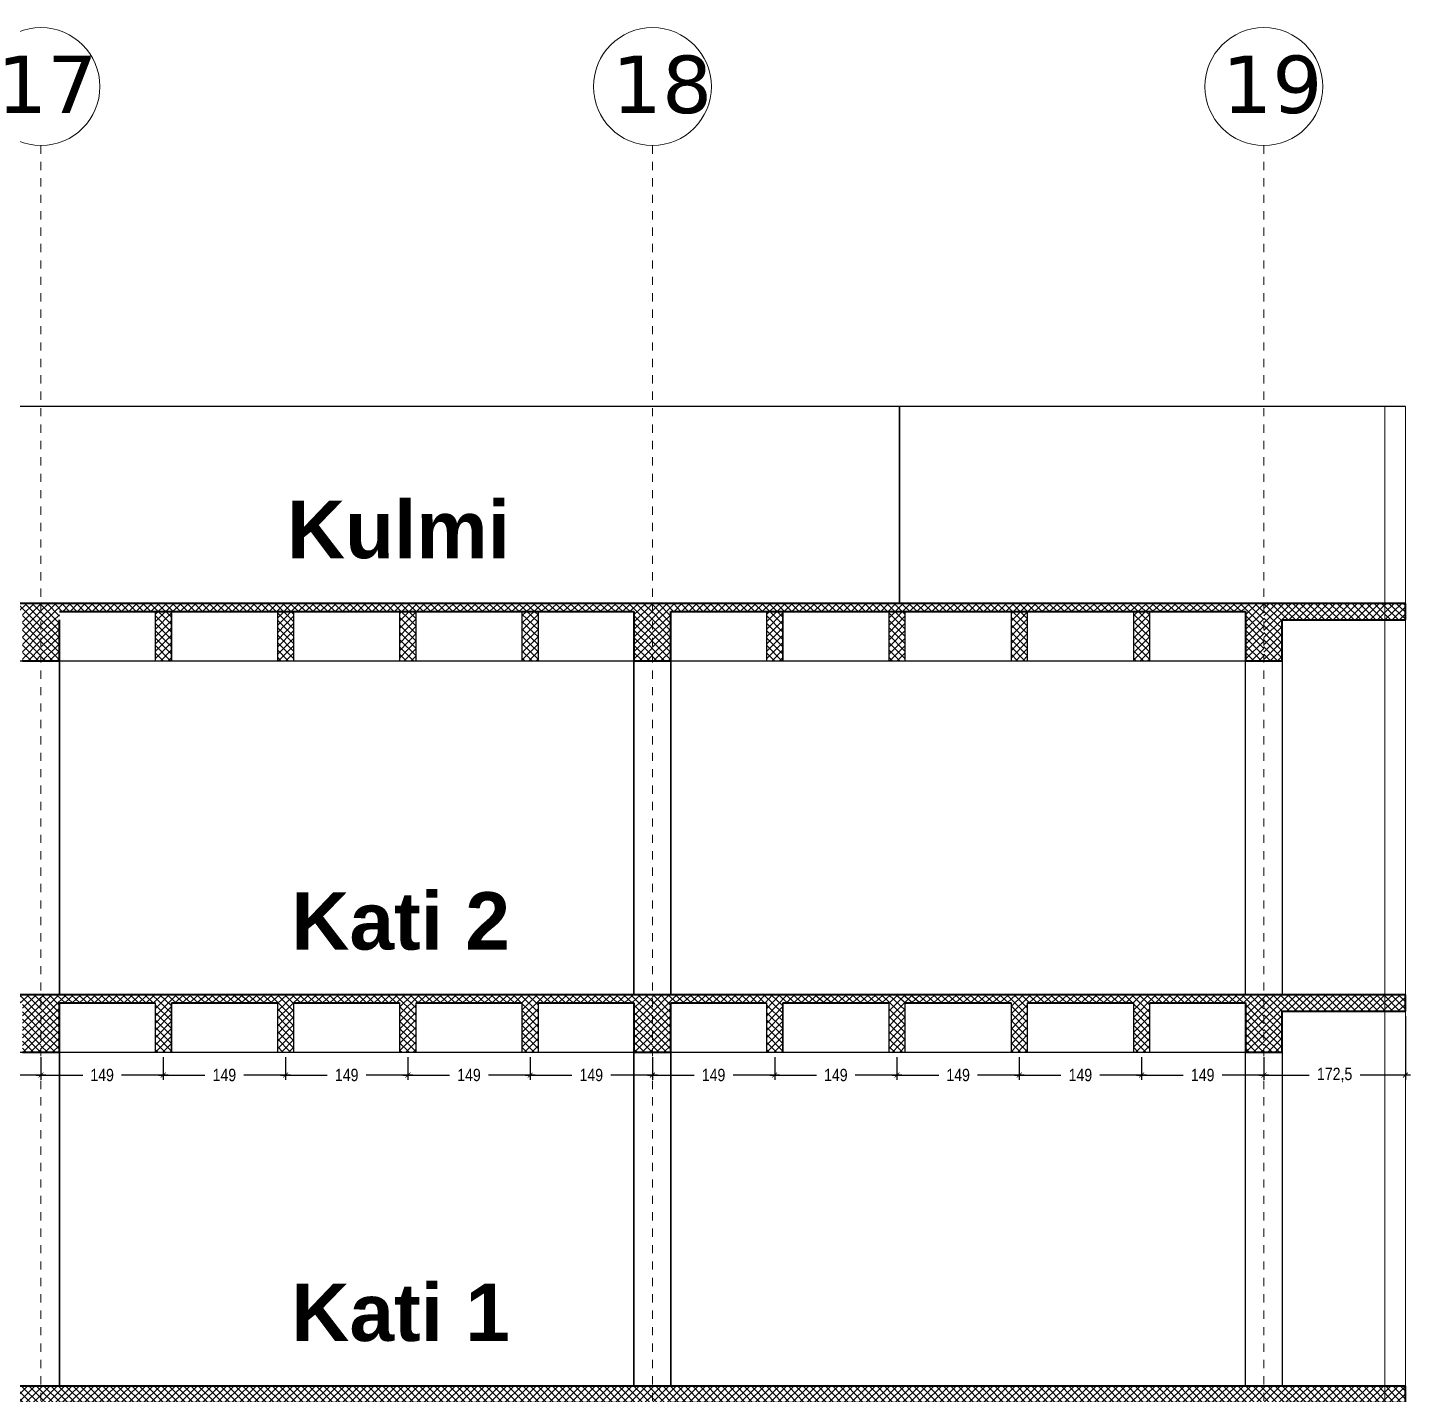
# Model space of a CAD drawing. Header units: metres. Extents: x 7509067 to 7509712, y 4726925 to 4727058.
# Drawn here: x 7509192.01 to 7509208.86, y 4726990.25 to 4727006.91 of the extents above; entities that cross this region are included whole.
import ezdxf

# ---------------------------------------------------------------- set-up
doc = ezdxf.new("R2010")
doc.units = ezdxf.units.M
doc.header["$PDMODE"] = 32
doc.header["$PDSIZE"] = 0.2
doc.linetypes.add('DASHED', pattern=[0.75, 0.5, -0.25])
for name, color, linetype, lineweight in [('Akset_Pen_No__13', 13, 'Continuous', 18), ('Fasada', 7, 'Continuous', 15), ('muri', 7, 'Continuous', 40), ('New_01 Bodrumi_Pen_No__87', 87, 'Continuous', 18), ('Spotat', 1, 'Continuous', 15)]:
    doc.layers.add(name, color=color, linetype=linetype, lineweight=lineweight)
doc.layers.add('New_01 Bodrumi_Pen_No__29', color=7, linetype='Continuous', lineweight=18, true_color=0x261713)
doc.layers.add('New_01 Bodrumi_Pen_No__88', color=7, linetype='Continuous', lineweight=18, true_color=0x092600)
doc.styles.add('Dimensionet CM', font='swissc.ttf', dxfattribs={"height": 15})
doc.styles.add('Mini shkronjat', font='simplex.shx', dxfattribs={"height": 6})
doc.dimstyles.new('Dimensionet CM', dxfattribs={"dimtxt": 10, "dimasz": 6, "dimexe": 6, "dimexo": 6, "dimgap": 10, "dimtad": 0, "dimtih": 1, "dimtoh": 1, "dimtxsty": 'Dimensionet CM', "dimblk": 'ARCHTICK', "dimcen": 1, "dimdle": 6, "dimadec": 0, "dimazin": 0, "dimtfac": 1, "dimtmove": 0, "dimatfit": 3, "dimldrblk": 'ARCHTICK', "dimfxl": 1, "dimarcsym": 0})
pattern_1 = [(135, (-134213.6470313228, 70360.72411396418), (-4.490128060534577, -4.490128060534576), []), (225, (-134213.6470313228, 70360.72411396418), (4.490128060534576, -4.490128060534577), [])]
pattern_2 = [(135, (-134213.6470313228, 70377.72411396418), (-4.490128060534577, -4.490128060534576), []), (225, (-134213.6470313228, 70377.72411396418), (4.490128060534576, -4.490128060534577), [])]

# ---------------------------------------------------------------- blocks, each defined once
blk = doc.blocks.new('_ArchTick')
at = {"layer": 'Spotat', "color": 0, "const_width": 0.15}
blk.add_lwpolyline([(-0.5, -0.5), (0.5, 0.5)], dxfattribs=at)
blk = doc.blocks.new('*D212')
at = {"color": 0, "lineweight": -2, "transparency": 16777216}
for p, q in [((452406.531173478, 129664.9731431864), (452406.531173478, 129637.0864584609)), ((452555.531173478, 129664.9731431864), (452555.531173478, 129637.0864584609)), ((452400.531173478, 129643.0864584609), (452457.3461085429, 129643.0864584609)), ((452561.531173478, 129643.0864584609), (452504.7162384131, 129643.0864584609))]:
    blk.add_line(p, q, dxfattribs=at)
at = {"layer": 'Defpoints', "color": 0, "transparency": 16777216}
for p in [(452406.531173478, 129670.9731431864), (452555.531173478, 129670.9731431864), (452555.531173478, 129643.0864584609)]:
    blk.add_point(p, dxfattribs=at)
at = {"color": 0, "lineweight": -2, "transparency": 16777216, "xscale": 6, "yscale": 6, "zscale": 6, "rotation": 180}
blk.add_blockref('_ArchTick', (452406.531173478, 129643.0864584609), dxfattribs=at)
at = {"color": 0, "lineweight": -2, "transparency": 16777216, "xscale": 6, "yscale": 6, "zscale": 6}
blk.add_blockref('_ArchTick', (452555.531173478, 129643.0864584609), dxfattribs=at)
at = {"color": 0, "transparency": 16777216, "insert": (452481.031173478, 129643.0864584609), "char_height": 15, "attachment_point": 5, "style": 'Dimensionet CM'}
blk.add_mtext('149', dxfattribs=at)
blk = doc.blocks.new('*D213')
at = {"color": 0, "lineweight": -2, "transparency": 16777216}
for p, q in [((452555.531173478, 129664.9731431864), (452555.531173478, 129637.0864584605)), ((452704.531173478, 129664.9731487483), (452704.531173478, 129637.0864584605)), ((452549.531173478, 129643.0864584605), (452606.3461085429, 129643.0864584605)), ((452710.531173478, 129643.0864584605), (452653.7162384131, 129643.0864584605))]:
    blk.add_line(p, q, dxfattribs=at)
at = {"layer": 'Defpoints', "color": 0, "transparency": 16777216}
for p in [(452555.531173478, 129670.9731431864), (452704.531173478, 129670.9731487483), (452704.531173478, 129643.0864584605)]:
    blk.add_point(p, dxfattribs=at)
at = {"color": 0, "lineweight": -2, "transparency": 16777216, "xscale": 6, "yscale": 6, "zscale": 6, "rotation": 180}
blk.add_blockref('_ArchTick', (452555.531173478, 129643.0864584605), dxfattribs=at)
at = {"color": 0, "lineweight": -2, "transparency": 16777216, "xscale": 6, "yscale": 6, "zscale": 6}
blk.add_blockref('_ArchTick', (452704.531173478, 129643.0864584605), dxfattribs=at)
at = {"color": 0, "transparency": 16777216, "insert": (452630.031173478, 129643.0864584605), "char_height": 15, "attachment_point": 5, "style": 'Dimensionet CM'}
blk.add_mtext('149', dxfattribs=at)
blk = doc.blocks.new('*D214')
at = {"color": 0, "lineweight": -2, "transparency": 16777216}
for p, q in [((452704.531173478, 129664.9731487483), (452704.531173478, 129637.0864584608)), ((452853.531173478, 129664.9731488742), (452853.531173478, 129637.0864584608)), ((452698.531173478, 129643.0864584608), (452755.3461085429, 129643.0864584608)), ((452859.531173478, 129643.0864584608), (452802.7162384131, 129643.0864584608))]:
    blk.add_line(p, q, dxfattribs=at)
at = {"layer": 'Defpoints', "color": 0, "transparency": 16777216}
for p in [(452704.531173478, 129670.9731487483), (452853.531173478, 129670.9731488742), (452853.531173478, 129643.0864584608)]:
    blk.add_point(p, dxfattribs=at)
at = {"color": 0, "lineweight": -2, "transparency": 16777216, "xscale": 6, "yscale": 6, "zscale": 6, "rotation": 180}
blk.add_blockref('_ArchTick', (452704.531173478, 129643.0864584608), dxfattribs=at)
at = {"color": 0, "lineweight": -2, "transparency": 16777216, "xscale": 6, "yscale": 6, "zscale": 6}
blk.add_blockref('_ArchTick', (452853.531173478, 129643.0864584608), dxfattribs=at)
at = {"color": 0, "transparency": 16777216, "insert": (452779.031173478, 129643.0864584608), "char_height": 15, "attachment_point": 5, "style": 'Dimensionet CM'}
blk.add_mtext('149', dxfattribs=at)
blk = doc.blocks.new('*D215')
at = {"color": 0, "lineweight": -2, "transparency": 16777216}
for p, q in [((452853.531173478, 129664.9731488742), (452853.531173478, 129637.0864584605)), ((453002.531173478, 129664.973149), (453002.531173478, 129637.0864584605)), ((452847.531173478, 129643.0864584605), (452904.3461085429, 129643.0864584605)), ((453008.531173478, 129643.0864584605), (452951.7162384131, 129643.0864584605))]:
    blk.add_line(p, q, dxfattribs=at)
at = {"layer": 'Defpoints', "color": 0, "transparency": 16777216}
for p in [(452853.531173478, 129670.9731488742), (453002.531173478, 129670.973149), (453002.531173478, 129643.0864584605)]:
    blk.add_point(p, dxfattribs=at)
at = {"color": 0, "lineweight": -2, "transparency": 16777216, "xscale": 6, "yscale": 6, "zscale": 6, "rotation": 180}
blk.add_blockref('_ArchTick', (452853.531173478, 129643.0864584605), dxfattribs=at)
at = {"color": 0, "lineweight": -2, "transparency": 16777216, "xscale": 6, "yscale": 6, "zscale": 6}
blk.add_blockref('_ArchTick', (453002.531173478, 129643.0864584605), dxfattribs=at)
at = {"color": 0, "transparency": 16777216, "insert": (452928.031173478, 129643.0864584605), "char_height": 15, "attachment_point": 5, "style": 'Dimensionet CM'}
blk.add_mtext('149', dxfattribs=at)
blk = doc.blocks.new('*D216')
at = {"color": 0, "lineweight": -2, "transparency": 16777216}
for p, q in [((453002.531173478, 129664.9731490001), (453002.531173478, 129637.0864584605)), ((453151.531173478, 129664.9731491259), (453151.531173478, 129637.0864584605)), ((452996.531173478, 129643.0864584605), (453053.3461085429, 129643.0864584605)), ((453157.531173478, 129643.0864584605), (453100.7162384131, 129643.0864584605))]:
    blk.add_line(p, q, dxfattribs=at)
at = {"layer": 'Defpoints', "color": 0, "transparency": 16777216}
for p in [(453002.531173478, 129670.9731490001), (453151.531173478, 129670.9731491259), (453151.531173478, 129643.0864584605)]:
    blk.add_point(p, dxfattribs=at)
at = {"color": 0, "lineweight": -2, "transparency": 16777216, "xscale": 6, "yscale": 6, "zscale": 6, "rotation": 180}
blk.add_blockref('_ArchTick', (453002.531173478, 129643.0864584605), dxfattribs=at)
at = {"color": 0, "lineweight": -2, "transparency": 16777216, "xscale": 6, "yscale": 6, "zscale": 6}
blk.add_blockref('_ArchTick', (453151.531173478, 129643.0864584605), dxfattribs=at)
at = {"color": 0, "transparency": 16777216, "insert": (453077.031173478, 129643.0864584605), "char_height": 15, "attachment_point": 5, "style": 'Dimensionet CM'}
blk.add_mtext('149', dxfattribs=at)
blk = doc.blocks.new('*D217')
at = {"color": 0, "lineweight": -2, "transparency": 16777216}
for p, q in [((453151.531173478, 129664.9731491259), (453151.531173478, 129637.0864584605)), ((453300.531173478, 129664.9731486132), (453300.531173478, 129637.0864584605)), ((453145.531173478, 129643.0864584605), (453202.3461085429, 129643.0864584605)), ((453306.531173478, 129643.0864584605), (453249.7162384131, 129643.0864584605))]:
    blk.add_line(p, q, dxfattribs=at)
at = {"layer": 'Defpoints', "color": 0, "transparency": 16777216}
for p in [(453151.531173478, 129670.9731491259), (453300.531173478, 129670.9731486132), (453300.531173478, 129643.0864584605)]:
    blk.add_point(p, dxfattribs=at)
at = {"color": 0, "lineweight": -2, "transparency": 16777216, "xscale": 6, "yscale": 6, "zscale": 6, "rotation": 180}
blk.add_blockref('_ArchTick', (453151.531173478, 129643.0864584605), dxfattribs=at)
at = {"color": 0, "lineweight": -2, "transparency": 16777216, "xscale": 6, "yscale": 6, "zscale": 6}
blk.add_blockref('_ArchTick', (453300.531173478, 129643.0864584605), dxfattribs=at)
at = {"color": 0, "transparency": 16777216, "insert": (453226.031173478, 129643.0864584605), "char_height": 15, "attachment_point": 5, "style": 'Dimensionet CM'}
blk.add_mtext('149', dxfattribs=at)
blk = doc.blocks.new('*D218')
at = {"color": 0, "lineweight": -2, "transparency": 16777216}
for p, q in [((453300.531173478, 129664.9731486132), (453300.531173478, 129637.0864584605)), ((453449.531173478, 129664.9731428088), (453449.531173478, 129637.0864584605)), ((453294.531173478, 129643.0864584605), (453351.3461085429, 129643.0864584605)), ((453455.531173478, 129643.0864584605), (453398.7162384131, 129643.0864584605))]:
    blk.add_line(p, q, dxfattribs=at)
at = {"layer": 'Defpoints', "color": 0, "transparency": 16777216}
for p in [(453300.531173478, 129670.9731486132), (453449.531173478, 129670.9731428088), (453449.531173478, 129643.0864584605)]:
    blk.add_point(p, dxfattribs=at)
at = {"color": 0, "lineweight": -2, "transparency": 16777216, "xscale": 6, "yscale": 6, "zscale": 6, "rotation": 180}
blk.add_blockref('_ArchTick', (453300.531173478, 129643.0864584605), dxfattribs=at)
at = {"color": 0, "lineweight": -2, "transparency": 16777216, "xscale": 6, "yscale": 6, "zscale": 6}
blk.add_blockref('_ArchTick', (453449.531173478, 129643.0864584605), dxfattribs=at)
at = {"color": 0, "transparency": 16777216, "insert": (453375.031173478, 129643.0864584605), "char_height": 15, "attachment_point": 5, "style": 'Dimensionet CM'}
blk.add_mtext('149', dxfattribs=at)
blk = doc.blocks.new('*D219')
at = {"color": 0, "lineweight": -2, "transparency": 16777216}
for p, q in [((453449.531173478, 129664.9731428089), (453449.531173478, 129637.0864584605)), ((453598.531173478, 129664.9731429347), (453598.531173478, 129637.0864584605)), ((453443.531173478, 129643.0864584605), (453500.3461085429, 129643.0864584605)), ((453604.531173478, 129643.0864584605), (453547.7162384131, 129643.0864584605))]:
    blk.add_line(p, q, dxfattribs=at)
at = {"layer": 'Defpoints', "color": 0, "transparency": 16777216}
for p in [(453449.531173478, 129670.9731428089), (453598.531173478, 129670.9731429347), (453598.531173478, 129643.0864584605)]:
    blk.add_point(p, dxfattribs=at)
at = {"color": 0, "lineweight": -2, "transparency": 16777216, "xscale": 6, "yscale": 6, "zscale": 6, "rotation": 180}
blk.add_blockref('_ArchTick', (453449.531173478, 129643.0864584605), dxfattribs=at)
at = {"color": 0, "lineweight": -2, "transparency": 16777216, "xscale": 6, "yscale": 6, "zscale": 6}
blk.add_blockref('_ArchTick', (453598.531173478, 129643.0864584605), dxfattribs=at)
at = {"color": 0, "transparency": 16777216, "insert": (453524.031173478, 129643.0864584605), "char_height": 15, "attachment_point": 5, "style": 'Dimensionet CM'}
blk.add_mtext('149', dxfattribs=at)
blk = doc.blocks.new('*D220')
at = {"color": 0, "lineweight": -2, "transparency": 16777216}
for p, q in [((453598.531173478, 129664.9731429347), (453598.531173478, 129637.0864584605)), ((453747.531173478, 129664.9731430606), (453747.531173478, 129637.0864584605)), ((453592.531173478, 129643.0864584605), (453649.3461085429, 129643.0864584605)), ((453753.531173478, 129643.0864584605), (453696.7162384131, 129643.0864584605))]:
    blk.add_line(p, q, dxfattribs=at)
at = {"layer": 'Defpoints', "color": 0, "transparency": 16777216}
for p in [(453598.531173478, 129670.9731429347), (453747.531173478, 129670.9731430606), (453747.531173478, 129643.0864584605)]:
    blk.add_point(p, dxfattribs=at)
at = {"color": 0, "lineweight": -2, "transparency": 16777216, "xscale": 6, "yscale": 6, "zscale": 6, "rotation": 180}
blk.add_blockref('_ArchTick', (453598.531173478, 129643.0864584605), dxfattribs=at)
at = {"color": 0, "lineweight": -2, "transparency": 16777216, "xscale": 6, "yscale": 6, "zscale": 6}
blk.add_blockref('_ArchTick', (453747.531173478, 129643.0864584605), dxfattribs=at)
at = {"color": 0, "transparency": 16777216, "insert": (453673.031173478, 129643.0864584605), "char_height": 15, "attachment_point": 5, "style": 'Dimensionet CM'}
blk.add_mtext('149', dxfattribs=at)
blk = doc.blocks.new('*D221')
at = {"color": 0, "lineweight": -2, "transparency": 16777216}
for p, q in [((453747.531173478, 129664.9731430606), (453747.531173478, 129637.0864584605)), ((453896.531173478, 129664.9731431864), (453896.531173478, 129637.0864584605)), ((453741.531173478, 129643.0864584605), (453798.3461085429, 129643.0864584605)), ((453902.531173478, 129643.0864584605), (453845.7162384131, 129643.0864584605))]:
    blk.add_line(p, q, dxfattribs=at)
at = {"layer": 'Defpoints', "color": 0, "transparency": 16777216}
for p in [(453747.531173478, 129670.9731430606), (453896.531173478, 129670.9731431864), (453896.531173478, 129643.0864584605)]:
    blk.add_point(p, dxfattribs=at)
at = {"color": 0, "lineweight": -2, "transparency": 16777216, "xscale": 6, "yscale": 6, "zscale": 6, "rotation": 180}
blk.add_blockref('_ArchTick', (453747.531173478, 129643.0864584605), dxfattribs=at)
at = {"color": 0, "lineweight": -2, "transparency": 16777216, "xscale": 6, "yscale": 6, "zscale": 6}
blk.add_blockref('_ArchTick', (453896.531173478, 129643.0864584605), dxfattribs=at)
at = {"color": 0, "transparency": 16777216, "insert": (453822.031173478, 129643.0864584605), "char_height": 15, "attachment_point": 5, "style": 'Dimensionet CM'}
blk.add_mtext('149', dxfattribs=at)
blk = doc.blocks.new('*D222')
at = {"color": 0, "lineweight": -2, "transparency": 16777216}
for p, q in [((453896.531173478, 129664.9731431864), (453896.531173478, 129637.0864584605)), ((454045.5311734799, 129664.9731485925), (454045.5311734799, 129637.0864584605)), ((453890.531173478, 129643.0864584605), (453947.3461085439, 129643.0864584605)), ((454051.5311734799, 129643.0864584605), (453994.716238414, 129643.0864584605))]:
    blk.add_line(p, q, dxfattribs=at)
at = {"layer": 'Defpoints', "color": 0, "transparency": 16777216}
for p in [(453896.531173478, 129670.9731431864), (454045.5311734799, 129670.9731485925), (454045.5311734799, 129643.0864584605)]:
    blk.add_point(p, dxfattribs=at)
at = {"color": 0, "lineweight": -2, "transparency": 16777216, "xscale": 6, "yscale": 6, "zscale": 6, "rotation": 180}
blk.add_blockref('_ArchTick', (453896.531173478, 129643.0864584605), dxfattribs=at)
at = {"color": 0, "lineweight": -2, "transparency": 16777216, "xscale": 6, "yscale": 6, "zscale": 6}
blk.add_blockref('_ArchTick', (454045.5311734799, 129643.0864584605), dxfattribs=at)
at = {"color": 0, "transparency": 16777216, "insert": (453971.0311734789, 129643.0864584605), "char_height": 15, "attachment_point": 5, "style": 'Dimensionet CM'}
blk.add_mtext('149', dxfattribs=at)
blk = doc.blocks.new('*D223')
at = {"color": 0, "lineweight": -2, "transparency": 16777216}
for p, q in [((454218.031169923, 129714.9731397473), (454218.031169923, 129637.0864584605)), ((454045.53117348, 129664.9731485925), (454045.53117348, 129637.0864584605)), ((454039.53117348, 129643.0864584605), (454100.6983794937, 129643.0864584605)), ((454224.031169923, 129643.0864584605), (454162.8639639093, 129643.0864584605))]:
    blk.add_line(p, q, dxfattribs=at)
at = {"layer": 'Defpoints', "color": 0, "transparency": 16777216}
for p in [(454218.031169923, 129720.9731397473), (454045.53117348, 129670.9731485925), (454218.031169923, 129643.0864584605)]:
    blk.add_point(p, dxfattribs=at)
at = {"color": 0, "lineweight": -2, "transparency": 16777216, "xscale": 6, "yscale": 6, "zscale": 6, "rotation": 180}
blk.add_blockref('_ArchTick', (454045.53117348, 129643.0864584605), dxfattribs=at)
at = {"color": 0, "lineweight": -2, "transparency": 16777216, "xscale": 6, "yscale": 6, "zscale": 6}
blk.add_blockref('_ArchTick', (454218.031169923, 129643.0864584605), dxfattribs=at)
at = {"color": 0, "transparency": 16777216, "insert": (454131.7811717015, 129643.0864584605), "char_height": 15, "attachment_point": 5, "style": 'Dimensionet CM'}
blk.add_mtext('172,5', dxfattribs=at)
blk = doc.blocks.new('A$C3AEC7A1F')
h = blk.add_hatch()
h.set_pattern_fill('ANSI37', color=256, scale=2, angle=90, style=0)
h.set_pattern_definition([(135, (-123673.6507093232, 70837.72411857668), (-4.490128060534577, -4.490128060534576), []), (225, (-123673.6507093232, 70837.72411857668), (4.490128060534576, -4.490128060534577), [])])
h.paths.add_polyline_path([(12552.32833739754, 2074.88401511492), (11807.32833739731, 2074.88401511492), (11807.32833739731, 2004.884015084768), (11829.82833739684, 2004.884015114803), (11829.82833739684, 2064.88401511492), (11946.32833739731, 2064.88401511492), (11946.32833739731, 2004.884015202115), (11966.32833739731, 2004.884015218995), (11966.32833739731, 2064.88401511492), (12095.32833739731, 2064.88401511492), (12095.32833739731, 2004.88401532796), (12115.32833739731, 2004.88401534484), (12115.32833739731, 2064.88401511492), (12244.32833739731, 2064.88401511492), (12244.32833739731, 2004.884015453805), (12264.32833739731, 2004.884015470801), (12264.32833739731, 2064.88401511492), (12393.32833739731, 2064.88401511492), (12393.32833739731, 2004.88401557965), (12413.32833739731, 2004.88401559653), (12413.32833739731, 2064.88401511492), (12529.82834476826, 2064.88401511492), (12529.82834476826, 2004.884015114803), (12552.32833739754, 2004.884015114803)])
h = blk.add_hatch()
h.set_pattern_fill('ANSI37', color=256, scale=2, angle=90, style=0)
h.set_pattern_definition([(135, (-122928.6507122203, 70837.72411396418), (-4.490128060534577, -4.490128060534576), []), (225, (-122928.6507122203, 70837.72411396418), (4.490128060534576, -4.490128060534577), [])])
h.paths.add_polyline_path([(13297.32833450043, 2074.884010502428), (12552.3283345002, 2074.884010502428), (12552.3283345002, 2004.884010472277), (12574.82833449973, 2004.884010502312), (12574.82833449973, 2064.884010502428), (12691.3283345002, 2064.884010502428), (12691.3283345002, 2004.884010589623), (12711.3283345002, 2004.884010606504), (12711.3283345002, 2064.884010502428), (12840.3283345002, 2064.884010502428), (12840.3283345002, 2004.884010715468), (12860.3283345002, 2004.884010732349), (12860.3283345002, 2064.884010502428), (12989.3283345002, 2064.884010502428), (12989.3283345002, 2004.884010841313), (13009.3283345002, 2004.884010858194), (13009.3283345002, 2064.884010502428), (13138.3283345002, 2064.884010502428), (13138.3283345002, 2004.884010967158), (13158.3283345002, 2004.884010984038), (13158.3283345002, 2064.884010502428), (13274.82834187115, 2064.884010502428), (13274.82834187115, 2004.884010502312), (13297.32833450043, 2004.884010502312)])
h = blk.add_hatch()
h.set_pattern_fill('ANSI37', color=256, scale=2, angle=90, style=0)
h.set_pattern_definition([(135, (-122183.6507064293, 70837.72411854664), (-4.490128060534577, -4.490128060534576), []), (225, (-122183.6507064293, 70837.72411854664), (4.490128060534576, -4.490128060534577), [])])
h.paths.add_polyline_path([(14042.32834029163, 2074.884015084885), (13297.32834029139, 2074.884015084885), (13297.32834029139, 2004.884015054733), (13319.82834029093, 2004.884015084768), (13319.82834029093, 2064.884015084885), (13436.32834029139, 2064.884015084885), (13436.32834029139, 2004.88401517208), (13456.32834029139, 2004.88401518896), (13456.32834029139, 2064.884015084885), (13585.32834029139, 2064.884015084885), (13585.32834029139, 2004.884015297925), (13605.32834029139, 2004.884015314805), (13605.32834029139, 2064.884015084885), (13734.32834029139, 2064.884015084885), (13734.32834029139, 2004.88401542377), (13754.32834029139, 2004.884015440766), (13754.32834029139, 2064.884015084885), (13883.32834029139, 2064.884015084885), (13883.32834029116, 2004.884015549615), (13903.32834029139, 2004.884015566495), (13903.32834029139, 2064.884015084885), (14019.82834766235, 2064.884015084885), (14019.82834766235, 2004.884015084768), (14042.32834029139, 2004.884015084768)])
h = blk.add_hatch()
h.set_pattern_fill('ANSI37', color=256, scale=2, angle=90, style=0)
h.set_pattern_definition(pattern_2)
h.paths.add_polyline_path([(14064.8283519625, 2054.884012339695), (14189.82834261621, 2054.884010808601), (14189.82834261621, 2074.884010502312), (14042.32834617316, 2074.884010502312), (14042.32834617316, 2004.884015741351), (14064.82834038406, 2004.884015711315)])
h = blk.add_hatch()
h.set_pattern_fill('ANSI37', color=256, scale=2, angle=90, style=0)
h.set_pattern_definition(pattern_2)
h.paths.add_polyline_path([(14214.82834261621, 2074.884010502312), (14189.82834261621, 2074.884010502312), (14189.82834261621, 2054.884010808601), (14214.82834261621, 2054.884010502312)])
h = blk.add_hatch()
h.set_pattern_fill('ANSI37', color=256, scale=2, angle=90, style=0)
h.set_pattern_definition(pattern_1)
h.paths.add_polyline_path([(11829.8283461713, 1587.884018954413), (11829.82834650518, 1587.884022766317), (11829.82834650518, 1587.884018954413), (11946.3283461713, 1587.884017342294), (11946.3283461713, 1527.884015744727), (11966.3283461713, 1527.884015745076), (11966.3283461713, 1587.884017065575), (12095.3283461713, 1587.884015280462), (12095.3283461713, 1527.884015746706), (12115.3283461713, 1527.884015746939), (12115.3283461713, 1587.884015003743), (12244.3283461713, 1587.884013218631), (12244.3283461713, 1527.884015748568), (12264.3283461713, 1527.884015748801), (12264.3283461713, 1587.884012941795), (12393.3283461713, 1587.884011156799), (12393.3283461713, 1527.884015750547), (12413.3283461713, 1527.88401575078), (12413.3283461713, 1587.884010879963), (12529.82834650378, 1587.884009267844), (12529.82834650378, 1527.884015752294), (12552.3283461713, 1527.884015752526), (12552.3283461713, 1597.884008812427), (11807.3283461713, 1597.884009134665), (11807.3283461713, 1527.884015771386), (11829.8283461713, 1527.884015801421)])
h = blk.add_hatch()
h.set_pattern_fill('ANSI37', color=256, scale=2, angle=90, style=0)
h.set_pattern_definition([(135, (-133468.6470313228, 70360.72411550028), (-4.490128060534577, -4.490128060534576), []), (225, (-133468.6470313228, 70360.72411550028), (4.490128060534576, -4.490128060534577), [])])
h.paths.add_polyline_path([(12574.8283461713, 1587.88402049063), (12574.82834650518, 1587.884024302533), (12574.82834650518, 1587.88402049063), (12691.3283461713, 1587.884018878511), (12691.3283461713, 1527.884017280827), (12711.3283461713, 1527.884017281176), (12711.3283461713, 1587.884018601675), (12840.3283461713, 1587.884016816563), (12840.3283461713, 1527.884017282806), (12860.3283461713, 1527.884017283039), (12860.3283461713, 1587.884016539843), (12989.3283461713, 1587.884014754731), (12989.3283461713, 1527.884017284669), (13009.3283461713, 1527.884017284901), (13009.3283461713, 1587.884014478012), (13138.3283461713, 1587.884012692899), (13138.3283461713, 1527.884017286648), (13158.3283461713, 1527.88401728688), (13158.3283461713, 1587.884012416063), (13274.82834650378, 1587.884010803944), (13274.82834650378, 1527.884017288394), (13297.3283461713, 1527.884017288627), (13297.3283461713, 1597.884010348527), (12552.3283461713, 1597.884010670765), (12552.3283461713, 1527.884017307486), (12574.8283461713, 1527.884017337521)])
h = blk.add_hatch()
h.set_pattern_fill('ANSI37', color=256, scale=2, angle=90, style=0)
h.set_pattern_definition([(135, (-132723.6470313228, 70360.72411292273), (-4.490128060534577, -4.490128060534576), []), (225, (-132723.6470313228, 70360.72411292273), (4.490128060534576, -4.490128060534577), [])])
h.paths.add_polyline_path([(13319.8283461713, 1587.884017912962), (13319.82834650518, 1587.884021724865), (13319.82834650518, 1587.884017912962), (13436.3283461713, 1587.884016300843), (13436.3283461713, 1527.884014703275), (13456.3283461713, 1527.884014703624), (13456.3283461713, 1587.884016024123), (13585.3283461713, 1587.884014239011), (13585.3283461713, 1527.884014705254), (13605.3283461713, 1527.884014705487), (13605.3283461713, 1587.884013962292), (13734.3283461713, 1587.884012177179), (13734.3283461713, 1527.884014707117), (13754.3283461713, 1527.88401470735), (13754.3283461713, 1587.88401190046), (13883.3283461713, 1587.884010115347), (13883.3283461713, 1527.884014709096), (13903.3283461713, 1527.884014709329), (13903.3283461713, 1587.884009838512), (14019.82834650378, 1587.884008226392), (14019.82834650378, 1527.884014710842), (14042.3283461713, 1527.884014711075), (14042.3283461713, 1597.884007770976), (13297.3283461713, 1597.884008093213), (13297.3283461713, 1527.884014729934), (13319.8283461713, 1527.884014759969)])
h = blk.add_hatch()
h.set_pattern_fill('ANSI37', color=256, scale=2, angle=90, style=0)
h.set_pattern_definition(pattern_1)
h.paths.add_polyline_path([(14064.8283519625, 1577.884012339695), (14189.82834261621, 1577.884007803455), (14189.82834261621, 1597.884008093213), (14042.32834617316, 1597.884008093213), (14042.32834617316, 1527.884015741351), (14064.82834038406, 1527.884015711315)])
h = blk.add_hatch()
h.set_pattern_fill('ANSI37', color=256, scale=2, angle=90, style=0)
h.set_pattern_definition(pattern_1)
h.paths.add_polyline_path([(14214.82834261621, 1597.884008093213), (14189.82834261621, 1597.88400810404), (14189.82834261621, 1577.884007803455), (14214.82834261621, 1577.884006896231)])
h = blk.add_hatch()
h.set_pattern_fill('ANSI37', color=256, scale=2, angle=90, style=0)
h.set_pattern_definition([(135, (-134213.6470313228, 70343.72411396418), (-4.490128060534577, -4.490128060534576), []), (225, (-134213.6470313228, 70343.72411396418), (4.490128060534576, -4.490128060534577), [])])
h.paths.add_polyline_path([(11784.82834543579, 1100.884015771386), (11784.82834543579, 1050.884015711315), (11784.82834769494, 1050.884015711315), (11784.82834769494, 1000.884011112445), (11807.3283461713, 1000.884011142596), (11807.3283461713, 1120.884010067384), (11674.83202243794, 1120.884009812318), (11674.83202277136, 1100.884015771386)])
h.paths.add_polyline_path([(11807.32834617153, 1120.884010067384), (11807.32834617153, 1000.884011142596), (11829.82834543602, 1000.884011172631), (11829.82834555081, 1100.884015771386), (12529.82834543579, 1100.884010502195), (12529.8283461713, 1000.884011112445), (12552.3283461713, 1000.884011142596), (12552.3283461713, 1120.884011501505)])
h.paths.add_polyline_path([(13274.82834543579, 1100.884010502195), (13274.8283461713, 1000.884011172631), (13319.82834764232, 1000.884011172631), (13319.82834543579, 1100.884015771386), (14019.82835419464, 1100.884010502195), (14019.82835419464, 1050.884003892017), (14064.82834617316, 1050.884003892017), (14064.82834543765, 1100.884003290033), (14214.82834261621, 1100.884012339695), (14214.82834261621, 1120.884014701762), (12552.3283461713, 1120.884011501505), (12552.3283461713, 1000.884011142596), (12574.82834543579, 1000.884011172631), (12574.82834543579, 1100.884010502312)])
for p, q in [((13598.28124752187, 2314.884010502312), (8739.832022771123, 2314.884010502312)), ((13598.28124752187, 2074.884010502312), (13598.28124752187, 2314.884010502312)), ((13598.28124752187, 2314.884009248868), (13598.28124752187, 2074.884010502312)), ((14214.82834261621, 2314.884009248868), (13598.28124752187, 2314.884009248868)), ((12691.3283461713, 2064.884016411903), (12691.3283461713, 2004.884015858814)), ((12711.3283461713, 2064.884016411903), (12711.3283461713, 2004.884015875694)), ((13436.3283461713, 2064.884016411903), (13436.3283461713, 2004.884015858814)), ((13456.3283461713, 2064.884016411903), (13456.3283461713, 2004.884015875694)), ((14019.82834447653, 1597.88403079944), (14019.82833444013, 2064.884016411903)), ((12574.82834650378, 1597.884004562686), (12574.82834650378, 2054.884004562686)), ((12574.82834650378, 2054.884004814492), (12574.82834650378, 1597.884004731139)), ((14064.8283519625, 2054.884012339695), (14064.82833824458, 1597.884027975204)), ((13274.82833979686, 1597.884004731022), (13274.82833700802, 2029.884013623523)), ((13274.82834650332, 2029.884004562569), (13274.82834650332, 1597.884004562569)), ((13319.8283475464, 1597.884004562569), (13319.8283475464, 2029.884004562569)), ((13319.82835519069, 2029.88400597038), (13319.82835709618, 1597.884002153471)), ((9594.828353183926, 2004.884015771386), (14019.8283519625, 2004.884015771386)), ((12464.83202277042, 1597.884010670765), (13164.83201606397, 1597.884010670765)), ((12574.82834650378, 1120.884004562686), (12574.82834650378, 1587.884029461362)), ((12574.82834650378, 1587.88401918317), (12574.82834650378, 1120.884011062386)), ((12691.3283461713, 1587.884015607124), (12574.82834906841, 1587.88401918317)), ((12691.3283461713, 1587.884016441938), (12691.3283461713, 1527.884015888849)), ((12711.3283461713, 1587.884016441938), (12711.3283461713, 1527.884015905729)), ((12840.3283461713, 1587.884011033515), (12711.3283461713, 1587.884014993266)), ((12989.3283461713, 1587.88400645979), (12860.3283461713, 1587.884010419541)), ((13138.3283461713, 1587.884001886181), (13009.3283461713, 1587.884005845932)), ((13274.82833565457, 1587.883997696161), (13158.3283461713, 1587.884001272207)), ((13164.83202277042, 1597.884010502312), (13209.83202381351, 1597.884010502312)), ((13209.83203336329, 1597.884008093213), (14214.82834261621, 1597.884008093213)), ((13274.82834236103, 1587.884007974353), (13274.82834650332, 1120.884004562569)), ((13274.82834961021, 1120.88401106227), (13274.82833565457, 1587.883997696161)), ((13319.82835709618, 1587.884010879963), (13319.82834337826, 1120.884008237917)), ((13319.82834650332, 1120.884004562569), (13319.82834650332, 1587.884022840008)), ((13436.3283461713, 1587.884010502428), (13436.3283461713, 1527.884009949339)), ((13456.3283461713, 1587.884010502428), (13456.3283461713, 1527.884009966219)), ((14019.82834447653, 1120.883844483236), (14019.82833444013, 1587.884010879963)), ((14064.8283519625, 1577.883826023492), (14064.82833824458, 1120.883841659001)), ((11684.835684633, 1527.884015741351), (14019.82833577821, 1527.884015771386)), ((12464.83202277042, 1120.884017002012), (13164.83202587732, 1120.884017002012)), ((13164.83202277042, 1120.884010502312), (13209.83202277042, 1120.884010502312)), ((13209.83201964537, 1120.88401417766), (14049.1322575534, 1120.88401417766)), ((14049.13284484611, 1120.884004437423), (14049.13632453431, 1120.884010502312))]:
    blk.add_line(p, q)
for points in [[(12691.3283461713, 2064.884016411903), (12691.3283461713, 2004.884015858814), (12711.3283461713, 2004.884015875694), (12711.3283461713, 2064.884016411903)], [(12840.3283461713, 2064.884016537748), (12840.3283461713, 2004.884015984659), (12860.3283461713, 2004.884016001539), (12860.3283461713, 2064.884016537748)], [(12989.3283461713, 2064.884016663593), (12989.3283461713, 2004.884016110504), (13009.3283461713, 2004.884016127384), (13009.3283461713, 2064.884016663593)], [(13138.3283461713, 2064.884016789438), (13138.3283461713, 2004.884016236349), (13158.3283461713, 2004.884016253229), (13158.3283461713, 2064.884016789438)], [(13436.3283461713, 2064.884016411903), (13436.3283461713, 2004.884015858814), (13456.3283461713, 2004.884015875694), (13456.3283461713, 2064.884016411903)], [(13585.3283461713, 2064.884016537748), (13585.3283461713, 2004.884015984659), (13605.3283461713, 2004.884016001539), (13605.3283461713, 2064.884016537748)], [(13734.3283461713, 2064.884016663593), (13734.3283461713, 2004.884016110504), (13754.3283461713, 2004.884016127384), (13754.3283461713, 2064.884016663593)], [(13883.3283461713, 2064.884016789438), (13883.3283461713, 2004.884016236349), (13903.3283461713, 2004.884016253229), (13903.3283461713, 2064.884016789438)], [(12691.3283461713, 1587.884016441938), (12691.3283461713, 1527.884015888849), (12711.3283461713, 1527.884015905729), (12711.3283461713, 1587.884016441938)], [(12840.3283461713, 1587.884016567783), (12840.3283461713, 1527.884016014694), (12860.3283461713, 1527.884016031574), (12860.3283461713, 1587.884016567783)], [(12989.3283461713, 1587.884016693628), (12989.3283461713, 1527.884016140539), (13009.3283461713, 1527.884016157419), (13009.3283461713, 1587.884016693628)], [(13138.3283461713, 1587.884016819473), (13138.3283461713, 1527.884016266384), (13158.3283461713, 1527.884016283264), (13158.3283461713, 1587.884016819473)], [(13436.3283461713, 1587.884010502428), (13436.3283461713, 1527.884009949339), (13456.3283461713, 1527.884009966219), (13456.3283461713, 1587.884010502428)], [(13585.3283461713, 1587.884010628273), (13585.3283461713, 1527.884010075184), (13605.3283461713, 1527.884010092064), (13605.3283461713, 1587.884010628273)], [(13734.3283461713, 1587.884010754118), (13734.3283461713, 1527.884010201029), (13754.3283461713, 1527.884010217909), (13754.3283461713, 1587.884010754118)], [(13883.3283461713, 1587.884010879963), (13883.3283461713, 1527.884010326874), (13903.3283461713, 1527.884010343754), (13903.3283461713, 1587.884010879963)], [(11674.83202277136, 1100.884015771386), (11674.83202243794, 1120.884009812318), (14214.82834261621, 1120.884014701762), (14214.82834261621, 1100.884012339695), (14064.82834543765, 1100.884003290033), (14064.82834617316, 1050.884003892017), (14019.82835419464, 1050.884003892017), (14019.82835419464, 1100.884010502195), (13319.82834543579, 1100.884015771386), (13319.82834764232, 1000.884011172631), (13274.8283461713, 1000.884011172631), (13274.82834543579, 1100.884010502195), (12574.82834543579, 1100.884010502312), (12574.82834543579, 1000.884010502195), (12529.8283461713, 1000.884011112445), (12529.82834543579, 1100.884010502195), (11829.82834555081, 1100.884015771386), (11829.82834543602, 1000.884011172631), (11784.82834543579, 1000.884011112445), (11784.82834543579, 1100.884015771386), (11674.83202277136, 1100.884015771386), (11674.83202243794, 1120.884009812318)]]:
    blk.add_lwpolyline(points)
at = {"layer": 'Akset_Pen_No__13', "color": 251, "linetype": 'DASHED', "ltscale": 2}
for p, q in [((12552.3283461713, 2632.871438413102), (12552.3283461713, 0.0002224591444246471)), ((13297.3283461713, 2632.871438413102), (13297.3283461713, 0.0002224591444246471)), ((14042.32834617316, 2632.871438473754), (14042.32834617316, 0.0002224591444246471))]:
    blk.add_line(p, q, dxfattribs=at)
at = {"layer": 'Akset_Pen_No__13', "color": 251, "ltscale": 2}
for centre in [(12552.3283461713, 2704.676906627661), (13297.3283461713, 2704.676906627661), (14042.32834617316, 2704.67690668843)]:
    blk.add_circle(centre, 71.80546821455937, dxfattribs=at)
at = {"layer": 'muri'}
for p, q in [((14214.82834261621, 2074.884010502312), (9549.8283461713, 2074.884010502195)), ((14214.82834261621, 2054.884010502312), (14214.82834261621, 2074.884010502312)), ((12574.82834650378, 2064.884014226205), (13274.82833700802, 2064.884025434905)), ((13274.8283461713, 2064.884025434905), (13274.8283461713, 2004.884015711315)), ((13319.82834650332, 2064.884016411903), (14019.8283519625, 2064.884016411903)), ((13319.8283461713, 2004.884015771386), (13319.82834650332, 2064.884016411903)), ((14019.8283519625, 2064.884016411903), (14019.8283519625, 2004.884015771386)), ((12574.8283461713, 2004.884015801421), (12574.8283461713, 2054.884015801537)), ((14064.82834038406, 2004.884015711315), (14064.8283519625, 2054.884012339695)), ((14064.8283519625, 2054.884012339695), (14214.82834261621, 2054.884010502312)), ((12529.8283461713, 2004.884015741351), (12574.8283461713, 2004.884015801421)), ((13274.8283461713, 2004.884015711315), (13319.8283461713, 2004.884015771386)), ((14019.8283519625, 2004.884015771386), (14064.82834038406, 2004.884015711315)), ((12574.82834650378, 1587.884034730436), (12691.3283461713, 1587.88403115439)), ((12574.8283461713, 1527.884015801421), (12574.82834650378, 1587.88401918317)), ((12711.3283461713, 1587.884030540532), (12840.3283461713, 1587.884026580781)), ((12860.3283461713, 1587.884025966807), (12989.3283461713, 1587.884022007056)), ((13009.3283461713, 1587.884021393198), (13138.3283461713, 1587.884017433447)), ((13158.3283461713, 1587.884016819473), (13274.82833979686, 1587.884013243427)), ((13274.82833565457, 1587.883997696161), (13274.8283461713, 1527.884015741351)), ((13319.82833466318, 1587.884010879963), (13436.3283461713, 1587.884010879963)), ((13319.8283461713, 1527.884015801421), (13319.82835709618, 1587.884010879963)), ((13456.3283461713, 1587.884010879963), (13585.3283461713, 1587.884010879963)), ((13605.3283461713, 1587.884010879963), (13734.3283461713, 1587.884010879963)), ((13754.3283461713, 1587.884010879963), (13883.3283461713, 1587.884010879963)), ((13903.3283461713, 1587.884010879963), (14019.82833466318, 1587.884010879963)), ((14019.8283519625, 1587.884010879963), (14019.8283519625, 1527.884015771386)), ((14214.82834261621, 1577.884006896231), (14214.82834261621, 1597.884008093213)), ((14064.82834038406, 1527.884015711315), (14064.8283519625, 1577.884012339695)), ((14064.8283519625, 1577.884012339695), (14214.82834261621, 1577.884006896231)), ((12529.8283461713, 1527.884015741351), (12574.8283461713, 1527.884015801421)), ((13274.8283461713, 1527.884015741351), (13319.8283461713, 1527.884015801421)), ((14019.8283519625, 1527.884015771386), (14064.82834038406, 1527.884015711315))]:
    blk.add_line(p, q, dxfattribs=at)
for points in [[(14214.82834261621, 1597.884008093213), (11684.835684633, 1597.884009187634)], [(14214.82834261621, 1120.884014701762), (11674.83202243794, 1120.884012828523)], [(14174.82467719389, 1100.884012339695), (14214.82834261621, 1100.884012339695), (14214.82834261621, 1120.884014701762)]]:
    blk.add_lwpolyline(points, dxfattribs=at)
at = {"layer": 'New_01 Bodrumi_Pen_No__29', "color": 28, "linetype": 'Continuous', "lineweight": 18, "true_color": 0x261713}
for p, q in [((14130.24323925551, 1577.884010502312), (14126.71670827374, 1577.884006896114)), ((14049.13632453431, 1120.884010502312), (14049.13284484611, 1120.884004437423)), ((14049.13632453431, 1120.884010502312), (14049.13284484611, 1120.884004437423))]:
    blk.add_line(p, q, dxfattribs=at)
at = {"layer": 'New_01 Bodrumi_Pen_No__87', "color": 87, "linetype": 'Continuous', "lineweight": 18}
for p, q in [((13598.28124752187, 2314.884010502312), (8739.832022771123, 2314.884010502312)), ((13598.28124752187, 2074.884010502312), (13598.28124752187, 2314.884010502312)), ((14189.82834261621, 741.8840108613367), (14189.82834261621, 2314.884009248985)), ((14214.82834261621, 741.8840108613367), (14214.82834261621, 2314.884009248985))]:
    blk.add_line(p, q, dxfattribs=at)
at = {"layer": 'New_01 Bodrumi_Pen_No__88', "color": 98, "linetype": 'Continuous', "lineweight": 18, "true_color": 0x092600}
for p, q in [((12574.82834650378, 1597.884004562686), (12574.82834650378, 2054.884004562686)), ((13274.82834650332, 1597.884004562569), (13274.82834650332, 2029.884004562686)), ((13319.82834650332, 1597.884004562569), (13319.82834650332, 2029.884004562686)), ((12574.82834650378, 1120.884004562686), (12574.82834650378, 1587.884029461362)), ((13274.82834650332, 1120.884004562569), (13274.82834236103, 1587.884007974353)), ((13319.82834650332, 1120.884004562569), (13319.82834650332, 1587.884022840008))]:
    blk.add_line(p, q, dxfattribs=at)
at = {"color": 251, "char_height": 70, "width": 119.5210172014777, "attachment_point": 1, "style": 'Mini shkronjat'}
for s, insert in [('{\\fVerdana|b0|i0|c0|p34;17}', (12498.72007021343, 2742.43247534876)), ('{\\fVerdana|b0|i0|c0|p34;18}', (13247.94794232992, 2742.43247534876)), ('{\\fVerdana|b0|i0|c0|p34;19}', (13991.5404612039, 2742.432475409412))]:
    blk.add_mtext(s, dxfattribs=dict(at, insert=insert))
at = {"layer": 'Fasada', "char_height": 70, "attachment_point": 3, "style": 'Dimensionet CM'}
for s, insert in [('{\\fArial|b1|i0|c0|p34;Kulmi}', (13123.77533456625, 2199.844464525639)), ('{\\fArial|b1|i0|c0|p34;Kati 2}', (13123.77533456625, 1722.844464525639)), ('{\\fArial|b1|i0|c0|p34;Kati 1}', (13123.77533456625, 1245.844459263899))]:
    blk.add_mtext(s, dxfattribs=dict(at, insert=insert))
for base, p1, p2, picture, middle in [((14214.82834261633, 1499.99732560938), (14042.32834617328, 1527.884015741351), (14214.82834261633, 1577.884006896231), '*D223', (14128.5783443948, 1499.99732560938)), ((12552.3283461713, 1499.997325609787), (12403.3283461713, 1527.884010335256), (12552.3283461713, 1527.884010335256), '*D212', (12477.8283461713, 1499.997325609787)), ((12701.3283461713, 1499.99732560938), (12552.3283461713, 1527.884010335256), (12701.3283461713, 1527.884015897231), '*D213', (12626.8283461713, 1499.99732560938)), ((12850.3283461713, 1499.997325609671), (12701.3283461713, 1527.884015897231), (12850.3283461713, 1527.884016023076), '*D214', (12775.8283461713, 1499.997325609671)), ((12999.3283461713, 1499.99732560938), (12850.3283461713, 1527.884016023076), (12999.3283461713, 1527.884016148921), '*D215', (12924.8283461713, 1499.99732560938)), ((13148.3283461713, 1499.997325609438), (12999.3283461713, 1527.884016148979), (13148.3283461713, 1527.884016274824), '*D216', (13073.8283461713, 1499.997325609438)), ((13297.3283461713, 1499.997325609438), (13148.3283461713, 1527.884016274824), (13297.3283461713, 1527.884015762131), '*D217', (13222.8283461713, 1499.997325609438)), ((13446.3283461713, 1499.997325609394), (13297.3283461713, 1527.884015762087), (13446.3283461713, 1527.884009957736), '*D218', (13371.8283461713, 1499.997325609394)), ((13595.3283461713, 1499.997325609438), (13446.3283461713, 1527.884009957779), (13595.3283461713, 1527.884010083624), '*D219', (13520.8283461713, 1499.997325609438)), ((13744.3283461713, 1499.997325609438), (13595.3283461713, 1527.884010083624), (13744.3283461713, 1527.884010209469), '*D220', (13669.8283461713, 1499.997325609438)), ((13893.3283461713, 1499.997325609438), (13744.3283461713, 1527.884010209469), (13893.3283461713, 1527.884010335314), '*D221', (13818.8283461713, 1499.997325609438)), ((14042.32834617316, 1499.997325609438), (13893.3283461713, 1527.884010335314), (14042.32834617316, 1527.884015741409), '*D222', (13967.82834617223, 1499.997325609438))]:
    dim = blk.add_linear_dim(base=base, p1=p1, p2=p2, dimstyle='Dimensionet CM', override={"dimtmove": 1, "dimfxl": 6})
    dim.commit()
    dim.dimension.update_dxf_attribs({"geometry": picture, "text_midpoint": middle, "insert": (-440003.2028273067, -128143.0891328511)})

msp = doc.modelspace()

# ---------------------------------------------------------------- block references
at = {"color": 1, "xscale": 0.01, "yscale": 0.01, "zscale": 0.01}
msp.add_blockref('A$C3AEC7A1F', (7509066.654185557, 4726979.145873223), dxfattribs=at)

doc.saveas('drawing.dxf')
